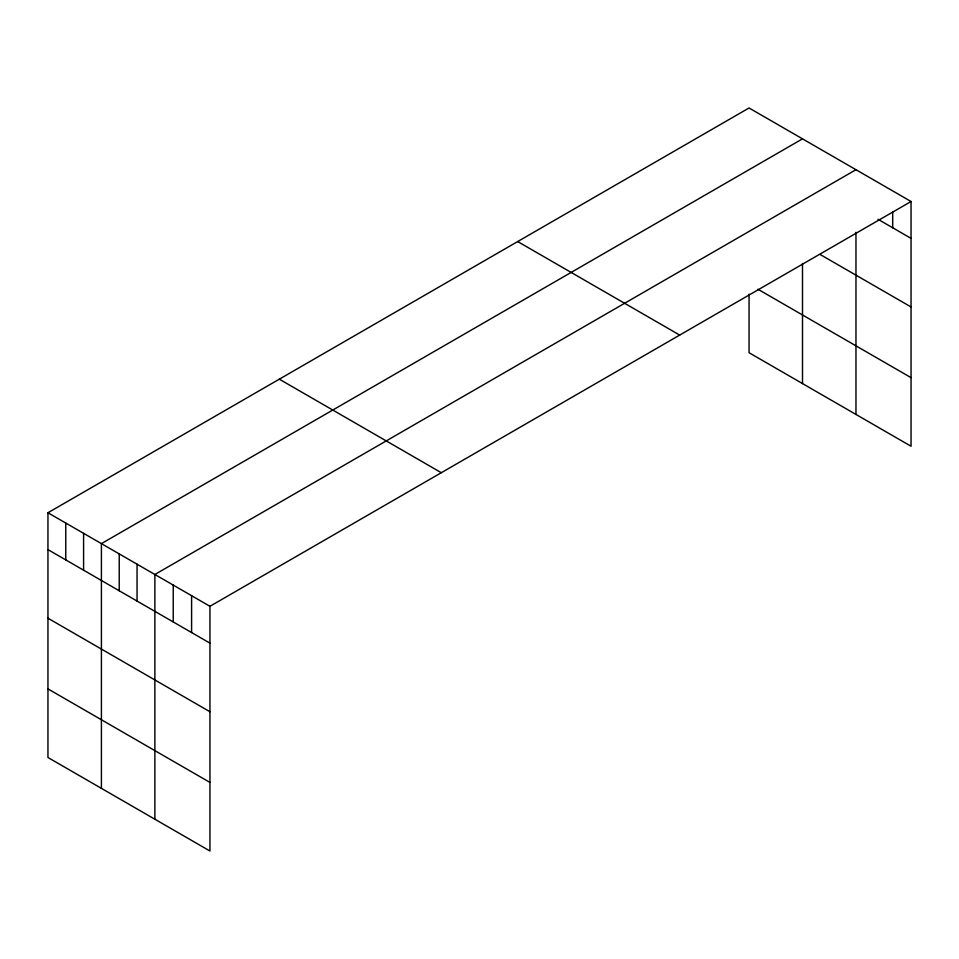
<?xml version="1.0" encoding="UTF-8"?>
<svg xmlns="http://www.w3.org/2000/svg" width="959" height="959" viewBox="0 0 959 959"><rect width="100%" height="100%" fill="white"/><g stroke="black" fill="none" stroke-linecap="round" stroke-linejoin="round"><path stroke-width="1.44" d="M47.95 512.753L209.949 606.292L209.949 851.017L47.95 757.49L47.95 512.753L749.051 107.983L911.05 201.51L911.05 446.247L749.051 352.708L749.051 294.113M802.503 138.851L101.414 543.621L101.414 788.358M855.967 169.707L154.878 574.489L154.878 819.214M209.949 606.292L911.05 201.51M878 219.287L911.05 238.371M820.329 254.591L911.05 306.964M757.958 289.258L911.05 377.642M517.68 241.56L679.691 335.087M279.309 379.177L441.32 472.715M47.95 549.615L209.949 643.141M47.95 618.207L209.949 711.746M47.95 688.886L209.949 782.424M892.685 211.555L892.685 227.774M855.967 232.294L855.967 414.444M802.503 263.449L802.503 383.576M191.596 595.683L191.596 632.544M173.231 585.086L173.231 621.947M137.053 564.192L137.053 601.053M119.228 553.906L119.228 590.768M83.589 533.336L83.589 570.185M65.775 523.039L65.775 559.9"/></g></svg>
